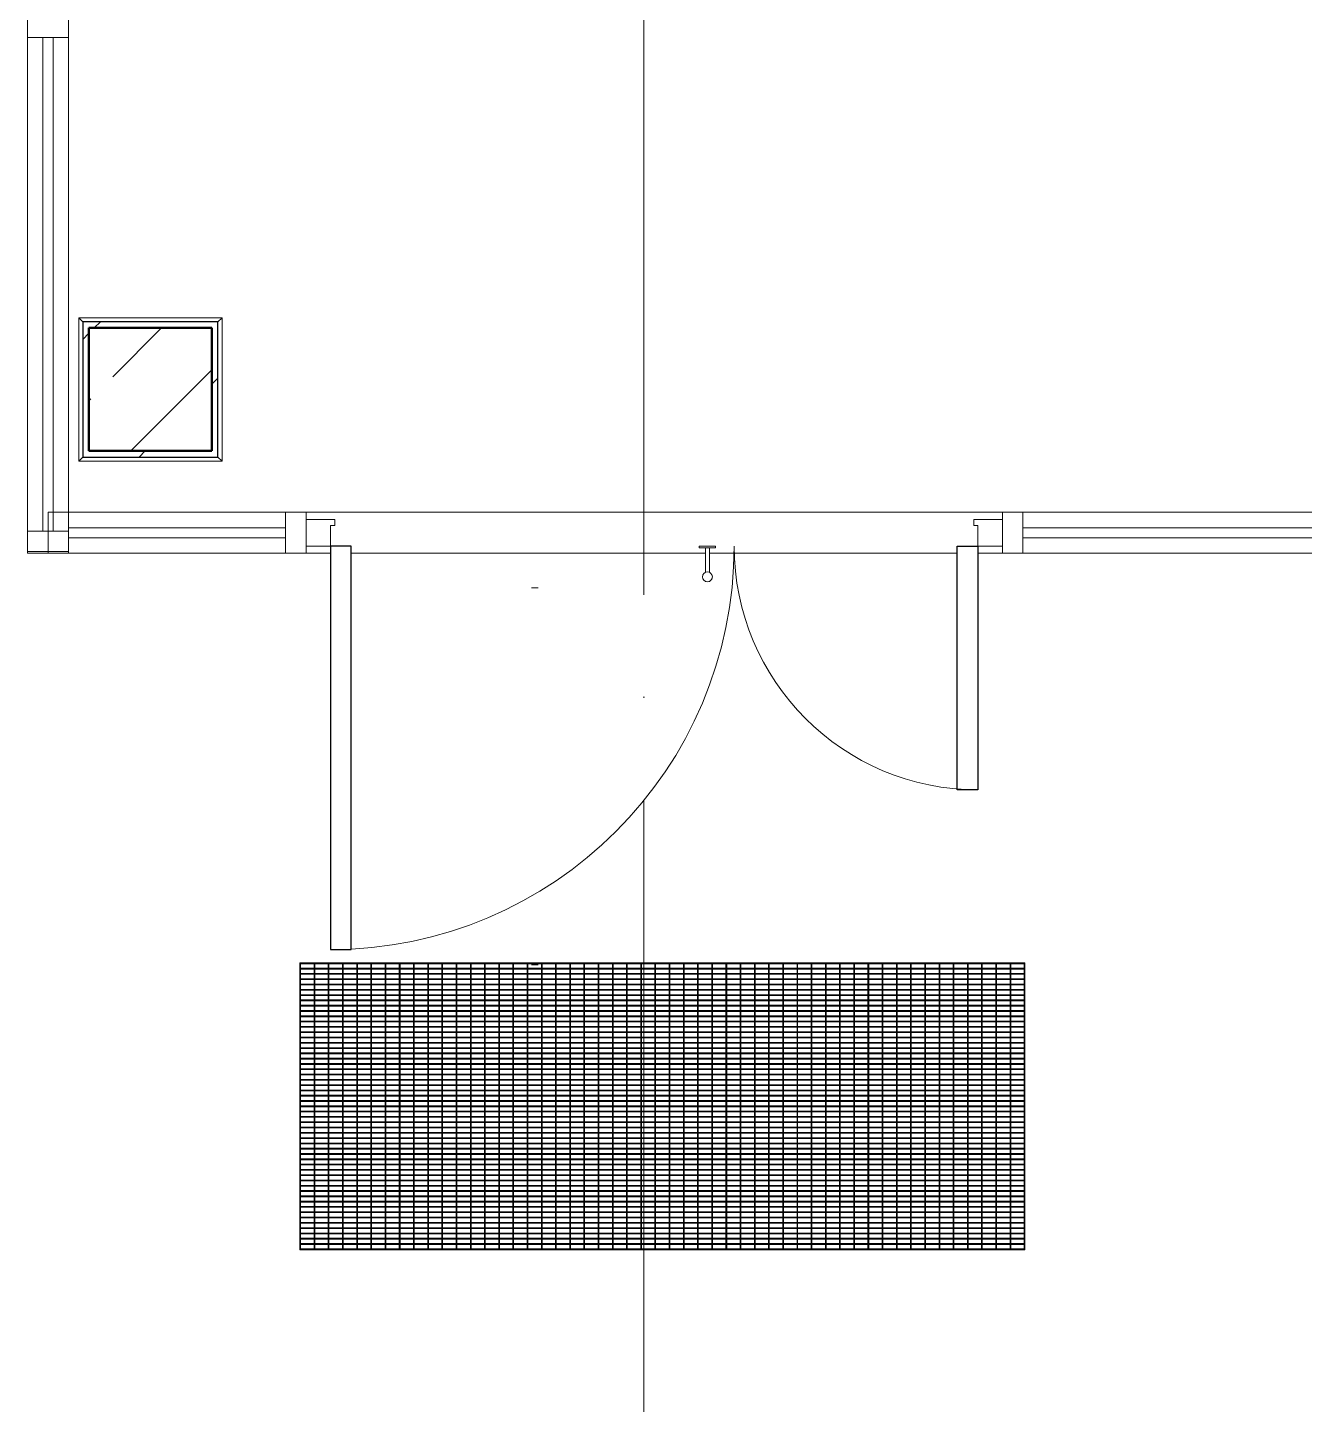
# Model space of a CAD drawing. Header units: millimetres. Extents: x -421858 to 614926, y -468665 to 141641.
# Drawn here: x -34463 to -31345, y -26770 to -23408 of the extents above; entities that cross this region are included whole.
import ezdxf

# ---------------------------------------------------------------- set-up
doc = ezdxf.new("R2010")
doc.units = ezdxf.units.MM
doc.linetypes.add('ADSK_Линия сетки', pattern=[25, 20, -2.5, 0, -2.5])
doc.linetypes.add('ADSK_Невидимые', pattern=[5, 3, -2])
for name, color, linetype, lineweight in [('Витраж', 7, 'Continuous', 9), ('Двери', 252, 'Continuous', 9), ('Лестницы', 252, 'Continuous', 9), ('Линии', 252, 'Continuous', 9), ('Несущие колонны', 252, 'Continuous', 18), ('Обобщенные модели', 252, 'Continuous', 18), ('Ограждение', 252, 'Continuous', 9), ('Оси', 252, 'Continuous', 9), ('Панели витража', 252, 'Continuous', 9), ('Стены наружные', 7, 'Continuous', 18)]:
    doc.layers.add(name, color=color, linetype=linetype, lineweight=lineweight)

# ---------------------------------------------------------------- blocks, each defined once
blk = doc.blocks.new('1 этаж')
at = {"layer": 'Несущие колонны', "lineweight": 9, "true_color": 0x636466}
h = blk.add_hatch(dxfattribs=at)
h.set_pattern_fill('FP_12', color=251, angle=180, style=0, pattern_type=2)
h.set_pattern_definition([(45, (-32121.82, 98), (-224.5064, 224.5064), []), (45, (-31897.32, 98), (-224.5064, 224.5064), [396.875, -79.375, 3.353, -76.022])])
h.paths.add_polyline_path([(-34012.8, -24441.7), (-34012.8, -24141.7), (-34312.8, -24141.7), (-34312.8, -24441.7)])
at = {"layer": 'Витраж', "color": 251, "lineweight": 18, "true_color": 0x636466, "extrusion": (0, 0, -1)}
for p, q in [((-34462.8, -23382.7), (-34462.8, -23432.7)), ((-34362.8, -23432.7), (-34362.8, -23382.7)), ((-34462.8, -23432.7), (-34362.8, -23432.7)), ((-33782.8, -24591.7), (-33832.8, -24591.7)), ((-33832.8, -24591.7), (-33832.8, -24691.7)), ((-33782.8, -24609.2), (-33782.8, -24591.7)), ((-32032.8, -24591.7), (-32082.8, -24591.7)), ((-32082.8, -24591.7), (-32082.8, -24609.2)), ((-32032.8, -24691.7), (-32032.8, -24591.7)), ((-33832.8, -24691.7), (-33782.8, -24691.7)), ((-33782.8, -24691.7), (-33782.8, -24674.2)), ((-32082.8, -24674.2), (-32082.8, -24691.7)), ((-32082.8, -24691.7), (-32032.8, -24691.7))]:
    blk.add_line(p, q, dxfattribs=at)
at = {"layer": 'Витраж', "color": 251, "true_color": 0x636466}
for p, q in [((-34462.8, -23432.7), (-34462.8, -24637.7)), ((-34362.8, -23432.7), (-34362.8, -24591.7)), ((-33832.8, -24591.7), (-34362.8, -24591.7)), ((-32082.8, -24591.7), (-33782.8, -24591.7)), ((-30992.8, -24591.7), (-32032.8, -24591.7)), ((-33832.8, -24691.7), (-34362.8, -24691.7)), ((-33722.8, -24691.7), (-33782.8, -24691.7)), ((-32807.5, -24691.7), (-33672.8, -24691.7)), ((-32192.8, -24691.7), (-32798.1, -24691.7)), ((-32082.8, -24691.7), (-32142.8, -24691.7)), ((-30992.8, -24691.7), (-32032.8, -24691.7))]:
    blk.add_line(p, q, dxfattribs=at)
at = {"layer": 'Витраж', "color": 251, "lineweight": 18, "true_color": 0x636466}
for p, q in [((-34362.8, -24591.7), (-34412.8, -24591.7)), ((-34412.8, -24591.7), (-34412.8, -24691.7)), ((-34362.8, -24691.7), (-34362.8, -24591.7)), ((-34362.8, -24637.7), (-34462.8, -24637.7)), ((-34462.8, -24637.7), (-34462.8, -24687.7)), ((-34362.8, -24687.7), (-34362.8, -24637.7)), ((-34462.8, -24687.7), (-34362.8, -24687.7)), ((-34412.8, -24691.7), (-34362.8, -24691.7))]:
    blk.add_line(p, q, dxfattribs=at)
at = {"layer": 'Двери', "color": 251, "true_color": 0x636466}
for p, q in [((-33782.8, -24609.2), (-33782.8, -24674.2)), ((-33712.8, -24609.2), (-33782.8, -24609.2)), ((-33722.8, -24674.2), (-33722.8, -24624.2)), ((-33722.8, -24624.2), (-33712.8, -24624.2)), ((-33712.8, -24624.2), (-33712.8, -24609.2)), ((-32152.8, -24609.2), (-32082.8, -24609.2)), ((-32152.8, -24624.2), (-32152.8, -24609.2)), ((-32142.8, -24624.2), (-32152.8, -24624.2)), ((-32142.8, -24674.2), (-32142.8, -24624.2)), ((-32082.8, -24609.2), (-32082.8, -24674.2)), ((-33782.8, -24674.2), (-33722.8, -24674.2)), ((-32822.8, -24674.2), (-32822.8, -24678.2)), ((-32822.8, -24674.2), (-32822.8, -24678.2)), ((-32822.1, -24674.2), (-32822.8, -24674.2)), ((-32782.8, -24674.2), (-32822.8, -24674.2)), ((-32822.1, -24674.2), (-32822.8, -24674.2)), ((-32822.1, -24674.2), (-32822.8, -24674.2)), ((-32822.8, -24678.2), (-32782.8, -24678.2)), ((-32822.8, -24678.2), (-32822.1, -24678.2)), ((-32822.8, -24678.2), (-32822.1, -24678.2)), ((-32822.8, -24678.2), (-32822.1, -24678.2)), ((-32807.8, -24678.2), (-32807.8, -24738.7)), ((-32797.8, -24738.6), (-32797.8, -24678.2)), ((-32782.8, -24674.2), (-32783.5, -24674.2)), ((-32782.8, -24674.2), (-32783.5, -24674.2)), ((-32782.8, -24674.2), (-32783.5, -24674.2)), ((-32783.5, -24678.2), (-32782.8, -24678.2)), ((-32783.5, -24678.2), (-32782.8, -24678.2)), ((-32783.5, -24678.2), (-32782.8, -24678.2)), ((-32782.8, -24678.2), (-32782.8, -24674.2)), ((-32782.8, -24678.2), (-32782.8, -24674.2)), ((-32082.8, -24674.2), (-32142.8, -24674.2))]:
    blk.add_line(p, q, dxfattribs=at)
at = {"layer": 'Двери', "color": 251, "lineweight": 30, "true_color": 0x636466}
for p, q in [((-33672.8, -24674.2), (-33722.8, -24674.2)), ((-33722.8, -24674.2), (-33722.8, -25659.2)), ((-33672.8, -25659.2), (-33672.8, -24674.2)), ((-32192.8, -25269.2), (-32192.8, -24674.2)), ((-32192.8, -24674.2), (-32142.8, -24674.2)), ((-32142.8, -24674.2), (-32142.8, -25269.2)), ((-32142.8, -25269.2), (-32192.8, -25269.2)), ((-33722.8, -25659.2), (-33672.8, -25659.2))]:
    blk.add_line(p, q, dxfattribs=at)
at = {"layer": 'Двери', "color": 251, "true_color": 0x636466}
for centre, radius, start, end in [((-33722.8, -24674.2), 985, 270, 0), ((-32142.8, -24674.2), 595, 180, 270), ((-32802.8, -24749.2), 12, 0, 180), ((-32802.8, -24749.2), 12, 113.9342, 135), ((-32802.8, -24749.2), 12, 60, 66.0658), ((-32802.8, -24749.2), 12, 150, 180), ((-32802.8, -24749.2), 12, 180, 0), ((-32802.8, -24749.2), 12, 210, 270), ((-32802.8, -24749.2), 12, 285, 345), ((-32802.8, -24749.2), 12, 0, 30)]:
    blk.add_arc(centre, radius, start, end, dxfattribs=at)
at = {"layer": 'Лестницы', "color": 251, "true_color": 0x636466}
for p, q in [((-34462.8, -24691.7), (-34462.8, -24687.7)), ((-34412.8, -24691.7), (-34462.8, -24691.7))]:
    blk.add_line(p, q, dxfattribs=at)
at = {"layer": 'Линии', "color": 251, "linetype": 'ADSK_Невидимые', "ltscale": 100, "true_color": 0x636466}
for p, q in [((-33232.6, -24776.2), (-33216.3, -24776.2)), ((-33232.6, -25696.2), (-33216.3, -25696.2))]:
    blk.add_line(p, q, dxfattribs=at)
at = {"layer": 'Несущие колонны', "color": 251, "lineweight": 40, "true_color": 0x636466}
for p, q in [((-34312.8, -24141.7), (-34312.8, -24441.7)), ((-34012.8, -24141.7), (-34312.8, -24141.7)), ((-34312.8, -24441.7), (-34312.8, -24141.7)), ((-34312.8, -24141.7), (-34012.8, -24141.7)), ((-34012.8, -24441.7), (-34012.8, -24141.7)), ((-34012.8, -24141.7), (-34012.8, -24441.7)), ((-34312.8, -24441.7), (-34012.8, -24441.7)), ((-34012.8, -24441.7), (-34312.8, -24441.7))]:
    blk.add_line(p, q, dxfattribs=at)
at = {"layer": 'Обобщенные модели', "color": 251, "lineweight": 9, "true_color": 0x636466}
for p, q in [((-33796.1, -25691.7), (-33797.8, -25691.7)), ((-33797.8, -25691.7), (-33797.8, -26391.7)), ((-32027.8, -25691.7), (-33797.8, -25691.7)), ((-33797.8, -25691.7), (-33797.8, -25693.7)), ((-33797.8, -25693.7), (-32027.8, -25693.7)), ((-32027.8, -25704.7), (-33797.8, -25704.7)), ((-33797.8, -25704.7), (-33797.8, -25706.6)), ((-33797.8, -25706.6), (-32027.8, -25706.6)), ((-33796.1, -26391.7), (-33796.1, -25691.7)), ((-33761.5, -25691.7), (-33763.1, -25691.7)), ((-33763.1, -25691.7), (-33763.1, -26391.7)), ((-33761.5, -26391.7), (-33761.5, -25691.7)), ((-33726.8, -25691.7), (-33728.5, -25691.7)), ((-33728.5, -25691.7), (-33728.5, -26391.7)), ((-33726.8, -26391.7), (-33726.8, -25691.7)), ((-33692.1, -25691.7), (-33693.8, -25691.7)), ((-33693.8, -25691.7), (-33693.8, -26391.7)), ((-33692.1, -26391.7), (-33692.1, -25691.7)), ((-33657.4, -25691.7), (-33659.1, -25691.7)), ((-33659.1, -25691.7), (-33659.1, -26391.7)), ((-33657.4, -26391.7), (-33657.4, -25691.7)), ((-33622.8, -25691.7), (-33624.4, -25691.7)), ((-33624.4, -25691.7), (-33624.4, -26391.7)), ((-33622.8, -26391.7), (-33622.8, -25691.7)), ((-33588.1, -25691.7), (-33589.8, -25691.7)), ((-33589.8, -25691.7), (-33589.8, -26391.7)), ((-33588.1, -26391.7), (-33588.1, -25691.7)), ((-33553.4, -25691.7), (-33555.1, -25691.7)), ((-33555.1, -25691.7), (-33555.1, -26391.7)), ((-33553.4, -26391.7), (-33553.4, -25691.7)), ((-33518.7, -25691.7), (-33520.4, -25691.7)), ((-33520.4, -25691.7), (-33520.4, -26391.7)), ((-33518.7, -26391.7), (-33518.7, -25691.7)), ((-33484.1, -25691.7), (-33485.7, -25691.7)), ((-33485.7, -25691.7), (-33485.7, -26391.7)), ((-33484.1, -26391.7), (-33484.1, -25691.7)), ((-33449.4, -25691.7), (-33451.1, -25691.7)), ((-33451.1, -25691.7), (-33451.1, -26391.7)), ((-33449.4, -26391.7), (-33449.4, -25691.7)), ((-33414.7, -25691.7), (-33416.4, -25691.7)), ((-33416.4, -25691.7), (-33416.4, -26391.7)), ((-33414.7, -26391.7), (-33414.7, -25691.7)), ((-33380.1, -25691.7), (-33381.7, -25691.7)), ((-33381.7, -25691.7), (-33381.7, -26391.7)), ((-33380.1, -26391.7), (-33380.1, -25691.7)), ((-33345.4, -25691.7), (-33347.1, -25691.7)), ((-33347.1, -25691.7), (-33347.1, -26391.7)), ((-33345.4, -26391.7), (-33345.4, -25691.7)), ((-33310.7, -25691.7), (-33312.4, -25691.7)), ((-33312.4, -25691.7), (-33312.4, -26391.7)), ((-33310.7, -26391.7), (-33310.7, -25691.7)), ((-33276, -25691.7), (-33277.7, -25691.7)), ((-33277.7, -25691.7), (-33277.7, -26391.7)), ((-33276, -26391.7), (-33276, -25691.7)), ((-33241.4, -25691.7), (-33243, -25691.7)), ((-33243, -25691.7), (-33243, -26391.7)), ((-33241.4, -26391.7), (-33241.4, -25691.7)), ((-33206.7, -25691.7), (-33208.4, -25691.7)), ((-33208.4, -25691.7), (-33208.4, -26391.7)), ((-33206.7, -26391.7), (-33206.7, -25691.7)), ((-33172, -25691.7), (-33173.7, -25691.7)), ((-33173.7, -25691.7), (-33173.7, -26391.7)), ((-33172, -26391.7), (-33172, -25691.7)), ((-33137.3, -25691.7), (-33139, -25691.7)), ((-33139, -25691.7), (-33139, -26391.7)), ((-33137.3, -26391.7), (-33137.3, -25691.7)), ((-33102.7, -25691.7), (-33104.3, -25691.7)), ((-33104.3, -25691.7), (-33104.3, -26391.7)), ((-33102.7, -26391.7), (-33102.7, -25691.7)), ((-33068, -25691.7), (-33069.7, -25691.7)), ((-33069.7, -25691.7), (-33069.7, -26391.7)), ((-33068, -26391.7), (-33068, -25691.7)), ((-33033.3, -25691.7), (-33035, -25691.7)), ((-33035, -25691.7), (-33035, -26391.7)), ((-33033.3, -26391.7), (-33033.3, -25691.7)), ((-32998.6, -25691.7), (-33000.3, -25691.7)), ((-33000.3, -25691.7), (-33000.3, -26391.7)), ((-32998.6, -26391.7), (-32998.6, -25691.7)), ((-32964, -25691.7), (-32965.6, -25691.7)), ((-32965.6, -25691.7), (-32965.6, -26391.7)), ((-32964, -26391.7), (-32964, -25691.7)), ((-32929.3, -25691.7), (-32931, -25691.7)), ((-32931, -25691.7), (-32931, -26391.7)), ((-32929.3, -26391.7), (-32929.3, -25691.7)), ((-32894.6, -25691.7), (-32896.3, -25691.7)), ((-32896.3, -25691.7), (-32896.3, -26391.7)), ((-32894.6, -26391.7), (-32894.6, -25691.7)), ((-32860, -25691.7), (-32861.6, -25691.7)), ((-32861.6, -25691.7), (-32861.6, -26391.7)), ((-32860, -26391.7), (-32860, -25691.7)), ((-32825.3, -25691.7), (-32827, -25691.7)), ((-32827, -25691.7), (-32827, -26391.7)), ((-32825.3, -26391.7), (-32825.3, -25691.7)), ((-32790.6, -25691.7), (-32792.3, -25691.7)), ((-32792.3, -25691.7), (-32792.3, -26391.7)), ((-32790.6, -26391.7), (-32790.6, -25691.7)), ((-32755.9, -25691.7), (-32757.6, -25691.7)), ((-32757.6, -25691.7), (-32757.6, -26391.7)), ((-32755.9, -26391.7), (-32755.9, -25691.7)), ((-32721.3, -25691.7), (-32722.9, -25691.7)), ((-32722.9, -25691.7), (-32722.9, -26391.7)), ((-32721.3, -26391.7), (-32721.3, -25691.7)), ((-32686.6, -25691.7), (-32688.3, -25691.7)), ((-32688.3, -25691.7), (-32688.3, -26391.7)), ((-32686.6, -26391.7), (-32686.6, -25691.7)), ((-32651.9, -25691.7), (-32653.6, -25691.7)), ((-32653.6, -25691.7), (-32653.6, -26391.7)), ((-32651.9, -26391.7), (-32651.9, -25691.7)), ((-32617.2, -25691.7), (-32618.9, -25691.7)), ((-32618.9, -25691.7), (-32618.9, -26391.7)), ((-32617.2, -26391.7), (-32617.2, -25691.7)), ((-32582.6, -25691.7), (-32584.2, -25691.7)), ((-32584.2, -25691.7), (-32584.2, -26391.7)), ((-32582.6, -26391.7), (-32582.6, -25691.7)), ((-32547.9, -25691.7), (-32549.6, -25691.7)), ((-32549.6, -25691.7), (-32549.6, -26391.7)), ((-32547.9, -26391.7), (-32547.9, -25691.7)), ((-32513.2, -25691.7), (-32514.9, -25691.7)), ((-32514.9, -25691.7), (-32514.9, -26391.7)), ((-32513.2, -26391.7), (-32513.2, -25691.7)), ((-32478.6, -25691.7), (-32480.2, -25691.7)), ((-32480.2, -25691.7), (-32480.2, -26391.7)), ((-32478.6, -26391.7), (-32478.6, -25691.7)), ((-32443.9, -25691.7), (-32445.6, -25691.7)), ((-32445.6, -25691.7), (-32445.6, -26391.7)), ((-32443.9, -26391.7), (-32443.9, -25691.7)), ((-32409.2, -25691.7), (-32410.9, -25691.7)), ((-32410.9, -25691.7), (-32410.9, -26391.7)), ((-32409.2, -26391.7), (-32409.2, -25691.7)), ((-32374.5, -25691.7), (-32376.2, -25691.7)), ((-32376.2, -25691.7), (-32376.2, -26391.7)), ((-32374.5, -26391.7), (-32374.5, -25691.7)), ((-32339.9, -25691.7), (-32341.5, -25691.7)), ((-32341.5, -25691.7), (-32341.5, -26391.7)), ((-32339.9, -26391.7), (-32339.9, -25691.7)), ((-32305.2, -25691.7), (-32306.9, -25691.7)), ((-32306.9, -25691.7), (-32306.9, -26391.7)), ((-32305.2, -26391.7), (-32305.2, -25691.7)), ((-32270.5, -25691.7), (-32272.2, -25691.7)), ((-32272.2, -25691.7), (-32272.2, -26391.7)), ((-32270.5, -26391.7), (-32270.5, -25691.7)), ((-32235.8, -25691.7), (-32237.5, -25691.7)), ((-32237.5, -25691.7), (-32237.5, -26391.7)), ((-32235.8, -26391.7), (-32235.8, -25691.7)), ((-32201.2, -25691.7), (-32202.8, -25691.7)), ((-32202.8, -25691.7), (-32202.8, -26391.7)), ((-32201.2, -26391.7), (-32201.2, -25691.7)), ((-32166.5, -25691.7), (-32168.2, -25691.7)), ((-32168.2, -25691.7), (-32168.2, -26391.7)), ((-32166.5, -26391.7), (-32166.5, -25691.7)), ((-32131.8, -25691.7), (-32133.5, -25691.7)), ((-32133.5, -25691.7), (-32133.5, -26391.7)), ((-32131.8, -26391.7), (-32131.8, -25691.7)), ((-32097.1, -25691.7), (-32098.8, -25691.7)), ((-32098.8, -25691.7), (-32098.8, -26391.7)), ((-32097.1, -26391.7), (-32097.1, -25691.7)), ((-32062.5, -25691.7), (-32064.1, -25691.7)), ((-32064.1, -25691.7), (-32064.1, -26391.7)), ((-32062.5, -26391.7), (-32062.5, -25691.7)), ((-32027.8, -25691.7), (-32029.5, -25691.7)), ((-32029.5, -25691.7), (-32029.5, -26391.7)), ((-32027.8, -26391.7), (-32027.8, -25691.7)), ((-32027.8, -25693.7), (-32027.8, -25691.7)), ((-32027.8, -25706.6), (-32027.8, -25704.7)), ((-32027.8, -25717.6), (-33797.8, -25717.6)), ((-33797.8, -25717.6), (-33797.8, -25719.5)), ((-33797.8, -25719.5), (-32027.8, -25719.5)), ((-32027.8, -25730.5), (-33797.8, -25730.5)), ((-33797.8, -25730.5), (-33797.8, -25732.4)), ((-33797.8, -25732.4), (-32027.8, -25732.4)), ((-32027.8, -25743.4), (-33797.8, -25743.4)), ((-33797.8, -25743.4), (-33797.8, -25745.4)), ((-33797.8, -25745.4), (-32027.8, -25745.4)), ((-32027.8, -25719.5), (-32027.8, -25717.6)), ((-32027.8, -25732.4), (-32027.8, -25730.5)), ((-32027.8, -25745.4), (-32027.8, -25743.4)), ((-32027.8, -25756.4), (-33797.8, -25756.4)), ((-33797.8, -25756.4), (-33797.8, -25758.3)), ((-33797.8, -25758.3), (-32027.8, -25758.3)), ((-32027.8, -25769.3), (-33797.8, -25769.3)), ((-33797.8, -25769.3), (-33797.8, -25771.2)), ((-33797.8, -25771.2), (-32027.8, -25771.2)), ((-32027.8, -25758.3), (-32027.8, -25756.4)), ((-32027.8, -25771.2), (-32027.8, -25769.3)), ((-32027.8, -25782.2), (-33797.8, -25782.2)), ((-33797.8, -25782.2), (-33797.8, -25784.1)), ((-33797.8, -25784.1), (-32027.8, -25784.1)), ((-32027.8, -25795.1), (-33797.8, -25795.1)), ((-33797.8, -25795.1), (-33797.8, -25797.1)), ((-33797.8, -25797.1), (-32027.8, -25797.1)), ((-32027.8, -25808.1), (-33797.8, -25808.1)), ((-33797.8, -25808.1), (-33797.8, -25810)), ((-33797.8, -25810), (-32027.8, -25810)), ((-32027.8, -25784.1), (-32027.8, -25782.2)), ((-32027.8, -25797.1), (-32027.8, -25795.1)), ((-32027.8, -25810), (-32027.8, -25808.1)), ((-32027.8, -25821), (-33797.8, -25821)), ((-33797.8, -25821), (-33797.8, -25822.9)), ((-33797.8, -25822.9), (-32027.8, -25822.9)), ((-32027.8, -25833.9), (-33797.8, -25833.9)), ((-33797.8, -25833.9), (-33797.8, -25835.9)), ((-33797.8, -25835.9), (-32027.8, -25835.9)), ((-32027.8, -25846.9), (-33797.8, -25846.9)), ((-33797.8, -25846.9), (-33797.8, -25848.8)), ((-32027.8, -25822.9), (-32027.8, -25821)), ((-32027.8, -25835.9), (-32027.8, -25833.9)), ((-32027.8, -25848.8), (-32027.8, -25846.9)), ((-33797.8, -25848.8), (-32027.8, -25848.8)), ((-32027.8, -25859.8), (-33797.8, -25859.8)), ((-33797.8, -25859.8), (-33797.8, -25861.7)), ((-33797.8, -25861.7), (-32027.8, -25861.7)), ((-32027.8, -25872.7), (-33797.8, -25872.7)), ((-33797.8, -25872.7), (-33797.8, -25874.6)), ((-33797.8, -25874.6), (-32027.8, -25874.6)), ((-32027.8, -25861.7), (-32027.8, -25859.8)), ((-32027.8, -25874.6), (-32027.8, -25872.7)), ((-32027.8, -25885.6), (-33797.8, -25885.6)), ((-33797.8, -25885.6), (-33797.8, -25887.6)), ((-33797.8, -25887.6), (-32027.8, -25887.6)), ((-32027.8, -25898.6), (-33797.8, -25898.6)), ((-33797.8, -25898.6), (-33797.8, -25900.5)), ((-33797.8, -25900.5), (-32027.8, -25900.5)), ((-32027.8, -25911.5), (-33797.8, -25911.5)), ((-33797.8, -25911.5), (-33797.8, -25913.4)), ((-33797.8, -25913.4), (-32027.8, -25913.4)), ((-32027.8, -25887.6), (-32027.8, -25885.6)), ((-32027.8, -25900.5), (-32027.8, -25898.6)), ((-32027.8, -25913.4), (-32027.8, -25911.5)), ((-32027.8, -25924.4), (-33797.8, -25924.4)), ((-33797.8, -25924.4), (-33797.8, -25926.3)), ((-33797.8, -25926.3), (-32027.8, -25926.3)), ((-32027.8, -25937.3), (-33797.8, -25937.3)), ((-33797.8, -25937.3), (-33797.8, -25939.3)), ((-33797.8, -25939.3), (-32027.8, -25939.3)), ((-32027.8, -25926.3), (-32027.8, -25924.4)), ((-32027.8, -25939.3), (-32027.8, -25937.3)), ((-32027.8, -25950.3), (-33797.8, -25950.3)), ((-33797.8, -25950.3), (-33797.8, -25952.2)), ((-33797.8, -25952.2), (-32027.8, -25952.2)), ((-32027.8, -25963.2), (-33797.8, -25963.2)), ((-33797.8, -25963.2), (-33797.8, -25965.1)), ((-33797.8, -25965.1), (-32027.8, -25965.1)), ((-32027.8, -25976.1), (-33797.8, -25976.1)), ((-33797.8, -25976.1), (-33797.8, -25978.1)), ((-33797.8, -25978.1), (-32027.8, -25978.1)), ((-32027.8, -25952.2), (-32027.8, -25950.3)), ((-32027.8, -25965.1), (-32027.8, -25963.2)), ((-32027.8, -25978.1), (-32027.8, -25976.1)), ((-32027.8, -25989.1), (-33797.8, -25989.1)), ((-33797.8, -25989.1), (-33797.8, -25991)), ((-33797.8, -25991), (-32027.8, -25991)), ((-32027.8, -26002), (-33797.8, -26002)), ((-33797.8, -26002), (-33797.8, -26003.9)), ((-33797.8, -26003.9), (-32027.8, -26003.9)), ((-32027.8, -26014.9), (-33797.8, -26014.9)), ((-33797.8, -26014.9), (-33797.8, -26016.8)), ((-32027.8, -25991), (-32027.8, -25989.1)), ((-32027.8, -26003.9), (-32027.8, -26002)), ((-32027.8, -26016.8), (-32027.8, -26014.9)), ((-33797.8, -26016.8), (-32027.8, -26016.8)), ((-32027.8, -26027.8), (-33797.8, -26027.8)), ((-33797.8, -26027.8), (-33797.8, -26029.8)), ((-33797.8, -26029.8), (-32027.8, -26029.8)), ((-32027.8, -26040.8), (-33797.8, -26040.8)), ((-33797.8, -26040.8), (-33797.8, -26042.7)), ((-33797.8, -26042.7), (-32027.8, -26042.7)), ((-32027.8, -26029.8), (-32027.8, -26027.8)), ((-32027.8, -26042.7), (-32027.8, -26040.8)), ((-32027.8, -26053.7), (-33797.8, -26053.7)), ((-33797.8, -26053.7), (-33797.8, -26055.6)), ((-33797.8, -26055.6), (-32027.8, -26055.6)), ((-32027.8, -26066.6), (-33797.8, -26066.6)), ((-33797.8, -26066.6), (-33797.8, -26068.5)), ((-33797.8, -26068.5), (-32027.8, -26068.5)), ((-32027.8, -26079.5), (-33797.8, -26079.5)), ((-33797.8, -26079.5), (-33797.8, -26081.5)), ((-33797.8, -26081.5), (-32027.8, -26081.5)), ((-32027.8, -26055.6), (-32027.8, -26053.7)), ((-32027.8, -26068.5), (-32027.8, -26066.6)), ((-32027.8, -26081.5), (-32027.8, -26079.5)), ((-32027.8, -26092.5), (-33797.8, -26092.5)), ((-33797.8, -26092.5), (-33797.8, -26094.4)), ((-33797.8, -26094.4), (-32027.8, -26094.4)), ((-32027.8, -26105.4), (-33797.8, -26105.4)), ((-33797.8, -26105.4), (-33797.8, -26107.3)), ((-33797.8, -26107.3), (-32027.8, -26107.3)), ((-32027.8, -26094.4), (-32027.8, -26092.5)), ((-32027.8, -26107.3), (-32027.8, -26105.4)), ((-32027.8, -26118.3), (-33797.8, -26118.3)), ((-33797.8, -26118.3), (-33797.8, -26120.3)), ((-33797.8, -26120.3), (-32027.8, -26120.3)), ((-32027.8, -26131.3), (-33797.8, -26131.3)), ((-33797.8, -26131.3), (-33797.8, -26133.2)), ((-33797.8, -26133.2), (-32027.8, -26133.2)), ((-32027.8, -26144.2), (-33797.8, -26144.2)), ((-33797.8, -26144.2), (-33797.8, -26146.1)), ((-33797.8, -26146.1), (-32027.8, -26146.1)), ((-32027.8, -26120.3), (-32027.8, -26118.3)), ((-32027.8, -26133.2), (-32027.8, -26131.3)), ((-32027.8, -26146.1), (-32027.8, -26144.2)), ((-32027.8, -26157.1), (-33797.8, -26157.1)), ((-33797.8, -26157.1), (-33797.8, -26159)), ((-33797.8, -26159), (-32027.8, -26159)), ((-32027.8, -26170), (-33797.8, -26170)), ((-33797.8, -26170), (-33797.8, -26172)), ((-33797.8, -26172), (-32027.8, -26172)), ((-32027.8, -26183), (-33797.8, -26183)), ((-33797.8, -26183), (-33797.8, -26184.9)), ((-32027.8, -26159), (-32027.8, -26157.1)), ((-32027.8, -26172), (-32027.8, -26170)), ((-32027.8, -26184.9), (-32027.8, -26183)), ((-33797.8, -26184.9), (-32027.8, -26184.9)), ((-32027.8, -26195.9), (-33797.8, -26195.9)), ((-33797.8, -26195.9), (-33797.8, -26197.8)), ((-33797.8, -26197.8), (-32027.8, -26197.8)), ((-32027.8, -26208.8), (-33797.8, -26208.8)), ((-33797.8, -26208.8), (-33797.8, -26210.7)), ((-33797.8, -26210.7), (-32027.8, -26210.7)), ((-32027.8, -26197.8), (-32027.8, -26195.9)), ((-32027.8, -26210.7), (-32027.8, -26208.8)), ((-32027.8, -26221.7), (-33797.8, -26221.7)), ((-33797.8, -26221.7), (-33797.8, -26223.7)), ((-33797.8, -26223.7), (-32027.8, -26223.7)), ((-32027.8, -26234.7), (-33797.8, -26234.7)), ((-33797.8, -26234.7), (-33797.8, -26236.6)), ((-33797.8, -26236.6), (-32027.8, -26236.6)), ((-32027.8, -26247.6), (-33797.8, -26247.6)), ((-33797.8, -26247.6), (-33797.8, -26249.5)), ((-33797.8, -26249.5), (-32027.8, -26249.5)), ((-32027.8, -26223.7), (-32027.8, -26221.7)), ((-32027.8, -26236.6), (-32027.8, -26234.7)), ((-32027.8, -26249.5), (-32027.8, -26247.6)), ((-32027.8, -26260.5), (-33797.8, -26260.5)), ((-33797.8, -26260.5), (-33797.8, -26262.5)), ((-33797.8, -26262.5), (-32027.8, -26262.5)), ((-32027.8, -26273.5), (-33797.8, -26273.5)), ((-33797.8, -26273.5), (-33797.8, -26275.4)), ((-33797.8, -26275.4), (-32027.8, -26275.4)), ((-32027.8, -26262.5), (-32027.8, -26260.5)), ((-32027.8, -26275.4), (-32027.8, -26273.5)), ((-32027.8, -26286.4), (-33797.8, -26286.4)), ((-33797.8, -26286.4), (-33797.8, -26288.3)), ((-33797.8, -26288.3), (-32027.8, -26288.3)), ((-32027.8, -26299.3), (-33797.8, -26299.3)), ((-33797.8, -26299.3), (-33797.8, -26301.2)), ((-33797.8, -26301.2), (-32027.8, -26301.2)), ((-32027.8, -26312.2), (-33797.8, -26312.2)), ((-33797.8, -26312.2), (-33797.8, -26314.2)), ((-33797.8, -26314.2), (-32027.8, -26314.2)), ((-32027.8, -26288.3), (-32027.8, -26286.4)), ((-32027.8, -26301.2), (-32027.8, -26299.3)), ((-32027.8, -26314.2), (-32027.8, -26312.2)), ((-32027.8, -26325.2), (-33797.8, -26325.2)), ((-33797.8, -26325.2), (-33797.8, -26327.1)), ((-33797.8, -26327.1), (-32027.8, -26327.1)), ((-32027.8, -26338.1), (-33797.8, -26338.1)), ((-33797.8, -26338.1), (-33797.8, -26340)), ((-33797.8, -26340), (-32027.8, -26340)), ((-32027.8, -26351), (-33797.8, -26351)), ((-33797.8, -26351), (-33797.8, -26352.9)), ((-32027.8, -26327.1), (-32027.8, -26325.2)), ((-32027.8, -26340), (-32027.8, -26338.1)), ((-32027.8, -26352.9), (-32027.8, -26351)), ((-33797.8, -26352.9), (-32027.8, -26352.9)), ((-32027.8, -26363.9), (-33797.8, -26363.9)), ((-33797.8, -26363.9), (-33797.8, -26365.9)), ((-33797.8, -26365.9), (-32027.8, -26365.9)), ((-32027.8, -26376.9), (-33797.8, -26376.9)), ((-33797.8, -26376.9), (-33797.8, -26378.8)), ((-33797.8, -26378.8), (-32027.8, -26378.8)), ((-32027.8, -26365.9), (-32027.8, -26363.9)), ((-32027.8, -26378.8), (-32027.8, -26376.9)), ((-32027.8, -26389.8), (-33797.8, -26389.8)), ((-33797.8, -26389.8), (-33797.8, -26391.7)), ((-33797.8, -26391.7), (-32027.8, -26391.7)), ((-33797.8, -26391.7), (-33796.1, -26391.7)), ((-33763.1, -26391.7), (-33761.5, -26391.7)), ((-33728.5, -26391.7), (-33726.8, -26391.7)), ((-33693.8, -26391.7), (-33692.1, -26391.7)), ((-33659.1, -26391.7), (-33657.4, -26391.7)), ((-33624.4, -26391.7), (-33622.8, -26391.7)), ((-33589.8, -26391.7), (-33588.1, -26391.7)), ((-33555.1, -26391.7), (-33553.4, -26391.7)), ((-33520.4, -26391.7), (-33518.7, -26391.7)), ((-33485.7, -26391.7), (-33484.1, -26391.7)), ((-33451.1, -26391.7), (-33449.4, -26391.7)), ((-33416.4, -26391.7), (-33414.7, -26391.7)), ((-33381.7, -26391.7), (-33380.1, -26391.7)), ((-33347.1, -26391.7), (-33345.4, -26391.7)), ((-33312.4, -26391.7), (-33310.7, -26391.7)), ((-33277.7, -26391.7), (-33276, -26391.7)), ((-33243, -26391.7), (-33241.4, -26391.7)), ((-33208.4, -26391.7), (-33206.7, -26391.7)), ((-33173.7, -26391.7), (-33172, -26391.7)), ((-33139, -26391.7), (-33137.3, -26391.7)), ((-33104.3, -26391.7), (-33102.7, -26391.7)), ((-33069.7, -26391.7), (-33068, -26391.7)), ((-33035, -26391.7), (-33033.3, -26391.7)), ((-33000.3, -26391.7), (-32998.6, -26391.7)), ((-32965.6, -26391.7), (-32964, -26391.7)), ((-32931, -26391.7), (-32929.3, -26391.7)), ((-32896.3, -26391.7), (-32894.6, -26391.7)), ((-32861.6, -26391.7), (-32860, -26391.7)), ((-32827, -26391.7), (-32825.3, -26391.7)), ((-32792.3, -26391.7), (-32790.6, -26391.7)), ((-32757.6, -26391.7), (-32755.9, -26391.7)), ((-32722.9, -26391.7), (-32721.3, -26391.7)), ((-32688.3, -26391.7), (-32686.6, -26391.7)), ((-32653.6, -26391.7), (-32651.9, -26391.7)), ((-32618.9, -26391.7), (-32617.2, -26391.7)), ((-32584.2, -26391.7), (-32582.6, -26391.7)), ((-32549.6, -26391.7), (-32547.9, -26391.7)), ((-32514.9, -26391.7), (-32513.2, -26391.7)), ((-32480.2, -26391.7), (-32478.6, -26391.7)), ((-32445.6, -26391.7), (-32443.9, -26391.7)), ((-32410.9, -26391.7), (-32409.2, -26391.7)), ((-32376.2, -26391.7), (-32374.5, -26391.7)), ((-32341.5, -26391.7), (-32339.9, -26391.7)), ((-32306.9, -26391.7), (-32305.2, -26391.7)), ((-32272.2, -26391.7), (-32270.5, -26391.7)), ((-32237.5, -26391.7), (-32235.8, -26391.7)), ((-32202.8, -26391.7), (-32201.2, -26391.7)), ((-32168.2, -26391.7), (-32166.5, -26391.7)), ((-32133.5, -26391.7), (-32131.8, -26391.7)), ((-32098.8, -26391.7), (-32097.1, -26391.7)), ((-32064.1, -26391.7), (-32062.5, -26391.7)), ((-32029.5, -26391.7), (-32027.8, -26391.7)), ((-32027.8, -26391.7), (-32027.8, -26389.8))]:
    blk.add_line(p, q, dxfattribs=at)
at = {"layer": 'Ограждение', "color": 251, "true_color": 0x636466}
for p, q in [((-34337.8, -24116.7), (-34337.8, -24466.7)), ((-33987.8, -24116.7), (-34337.8, -24116.7)), ((-34327.8, -24126.7), (-34337.8, -24116.7)), ((-33987.8, -24116.7), (-33997.8, -24126.7)), ((-33987.8, -24466.7), (-33987.8, -24116.7)), ((-34337.8, -24466.7), (-34327.8, -24456.7)), ((-34337.8, -24466.7), (-33987.8, -24466.7)), ((-33987.8, -24466.7), (-33997.8, -24456.7))]:
    blk.add_line(p, q, dxfattribs=at)
at = {"layer": 'Оси', "color": 251, "linetype": 'ADSK_Линия сетки', "ltscale": 100, "true_color": 0x636466}
blk.add_line((-32957.8, 32208.9), (-32957.8, -33767.9), dxfattribs=at)
at = {"layer": 'Панели витража', "color": 251, "lineweight": 18, "true_color": 0x636466}
for p, q in [((-34400.3, -23432.7), (-34425.3, -23432.7)), ((-34425.3, -23432.7), (-34425.3, -24637.7)), ((-34400.3, -24637.7), (-34400.3, -23432.7)), ((-34425.3, -24637.7), (-34400.3, -24637.7)), ((-33832.8, -24629.2), (-34362.8, -24629.2)), ((-34362.8, -24629.2), (-34362.8, -24654.2)), ((-33832.8, -24654.2), (-33832.8, -24629.2)), ((-30992.8, -24629.2), (-32032.8, -24629.2)), ((-32032.8, -24629.2), (-32032.8, -24654.2)), ((-34362.8, -24654.2), (-33832.8, -24654.2)), ((-32032.8, -24654.2), (-30992.8, -24654.2))]:
    blk.add_line(p, q, dxfattribs=at)
at = {"layer": 'Стены наружные', "color": 251, "lineweight": 30, "true_color": 0x636466}
for p, q in [((-33997.8, -24126.7), (-34327.8, -24126.7)), ((-34327.8, -24126.7), (-34327.8, -24456.7)), ((-33997.8, -24456.7), (-33997.8, -24126.7)), ((-34327.8, -24456.7), (-33997.8, -24456.7))]:
    blk.add_line(p, q, dxfattribs=at)
at = {"layer": 'Стены наружные', "color": 251, "linetype": 'Continuous', "lineweight": 9, "true_color": 0x636466}
for p, q in [((-34299.8, -24141.7), (-34284.8, -24126.7)), ((-34327.8, -24169.7), (-34312.8, -24154.7)), ((-34012.8, -24279), (-33997.8, -24264)), ((-34190.6, -24456.7), (-34175.6, -24441.7))]:
    blk.add_line(p, q, dxfattribs=at)

msp = doc.modelspace()

# ---------------------------------------------------------------- block references
msp.add_blockref('1 этаж', (0, 0))

doc.saveas('drawing.dxf')
